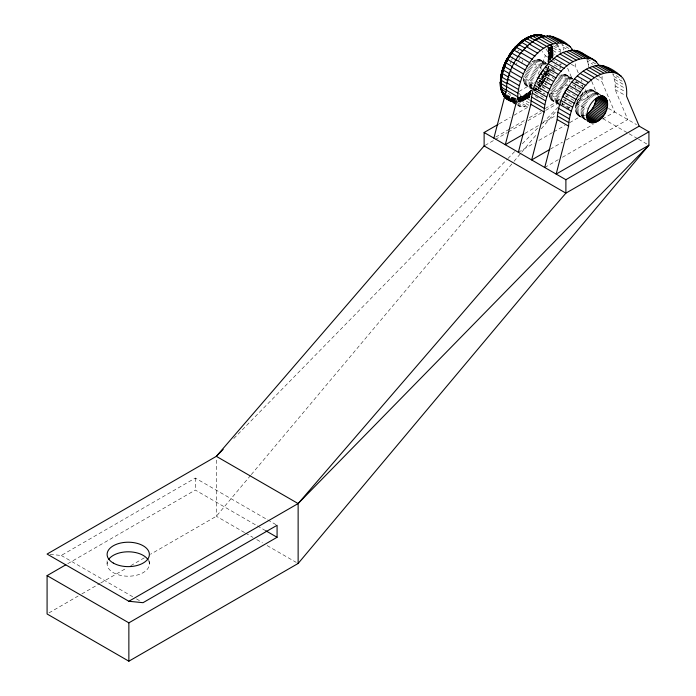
<?xml version="1.0" encoding="UTF-8"?>
<svg xmlns="http://www.w3.org/2000/svg" width="696" height="696" viewBox="0 0 696 696"><rect width="100%" height="100%" fill="white"/><g stroke="black" fill="none" stroke-linecap="round" stroke-linejoin="round"><path stroke-width="0.52" stroke-dasharray="3.48 2.61" d="M509.724 100.981C508.567 100.285 508.48 98.684 508.907 97.536C523.07 97.527 510.777 103.782 505.157 96.448M516.893 103.73L514.118 102.129L511.699 101.651L516.545 102.155C513.222 103.643 509.315 100.937 511.108 97.623M532.214 88.984C527.211 87.418 522.304 83.363 523.409 77.639L533.362 83.389M547.848 61.787L548.796 53.696L547.63 45.892M549.179 61.953C552.876 59.099 545.768 44.814 552.589 47.65L560.889 52.444M550.466 59.517L551.014 53.113L550.466 47.345M550.867 57.898L551.075 50.121L549.971 44.744M551.249 57.951L551.467 50.112L550.353 44.709M551.441 57.986L551.658 50.129L550.536 44.701L552.024 50.173L551.989 58.125M578.237 72.819L575.714 66.825L575.757 60.665M586.798 120.495L578.124 115.484L576.358 113.361L575.514 110.229L575.688 106.384L578.124 99.45L583.674 92.542L589.042 89.767L592.783 90.097L600.683 94.665M602.562 119.007L614.69 112.004L602.075 82.05L602.118 75.881M562.464 157.261L627.766 119.555L615.151 89.601L615.151 82.58L612.802 73.802L621.58 78.866M532.388 89.227C530.265 92.925 518.381 95.082 524.41 100.05L531.796 104.313M560.654 51.574L560.184 49.816L551.885 45.023L552.589 47.65L551.737 44.944L553.155 53.575L553.015 56.794L552.206 56.463L552.38 50.251L551.075 44.744M552.206 56.463C551.171 53.592 552.563 48.215 550.719 44.701M548.665 56.637C554.216 56.489 550.458 48.172 550.162 44.718M551.658 56.333L551.467 50.112L548.665 50.904M548.274 59.691L549.118 53.522L547.943 45.623M550.075 59.491L550.623 53.14L550.075 47.424M561.106 63.266L560.889 64.946L556.278 62.275M548.431 59.647L548.822 50.799L547.787 45.753M551.058 57.925L551.075 50.121M551.632 58.029L551.98 53.174L551.467 50.112M551.815 58.072C551.702 55.776 553.477 51.53 551.658 50.129M552.337 58.247L552.711 50.364L551.58 44.875M522.574 96.091C518.964 95.77 519.799 99.893 521.722 101.111L530.021 105.905M552.25 58.212L552.546 50.303L551.415 44.822L552.868 50.434L552.868 56.715C552.198 41.221 552.746 53.836 552.163 58.186L552.694 53.357L551.78 47.363M551.719 58.046L552.024 50.173L550.901 44.718M550.092 56.272L549.492 59.482L548.596 59.604M550.875 56.254L550.266 59.499L550.823 53.122L550.266 47.38L550.875 50.129M548.109 62.771L549.292 53.453L548.109 45.501M548.283 62.762L549.344 56.402L548.944 47.85L549.683 47.528L550.04 53.227L549.492 59.482L550.292 56.263L549.875 47.467M548.457 62.753L549.527 56.359L549.127 47.754M548.805 61.944L549.849 53.27L549.309 47.676M560.715 65.807L560.184 68.391L551.737 63.51M582.909 92.098L579.707 100.363L574.913 105.94M509.176 96.935C503.565 93.029 510.438 104.896 505.418 97.736M545.612 69.235L546.917 66.842M547.735 68.8L548.639 66.242L549.753 66.572M547.926 68.852L548.822 66.285M513.187 97.988L512.987 100.424L514.118 102.129M510.159 63.893L511.308 60.944M511.69 59.96L513.213 56.037M521.582 63.275L522.731 60.334M538.095 74.368L545.368 55.723L542.323 51.443M545.316 84.547L546.464 81.606M546.847 80.623L547.996 77.674M548.378 76.699L549.527 73.75M549.91 72.776L551.049 69.826M546.36 72.193C546.369 69.696 549.257 68.626 547.439 71.627M546.534 72.262L547.622 69.713M547.082 71.479L547.804 69.774M547.256 71.558L547.987 69.844M547.97 71.862L548.709 70.131M548.143 71.94L548.874 70.209L548.057 71.906M548.309 72.027L549.048 70.287M548.465 72.106L549.214 70.366M545.394 75.864L546.534 73.271L545.603 74.907M548.7 72.227L549.518 70.522M547.352 71.592L548.17 69.904M547.526 71.662L548.352 69.983M542.697 75.551L543.872 73.202M543.88 74.141L544.672 72.541M544.176 74.263L544.985 72.645M544.333 74.333L545.142 72.706M544.49 74.402L545.307 72.767M544.655 74.472L545.473 72.828M544.82 74.55L545.647 72.897M544.994 74.629L545.821 72.967M545.342 74.785L546.177 73.115M545.69 74.959L546.534 73.271M545.447 75.89L546.708 73.35M545.612 75.977L546.882 73.437M546.952 75.612L547.883 73.933M546.795 75.525L547.726 73.854M545.655 75.994L546.595 74.341M516.093 64.45L517.058 62.779M541.044 78.674L542.375 76.377M541.871 78.143L542.776 76.586M542.01 78.23L543.367 75.881M542.149 78.317L543.524 75.951M542.306 78.413L543.68 76.029M542.149 79.405L543.071 77.804M542.776 78.7L543.698 77.091M543.289 80.118L544.237 78.474M543.776 80.423L545.22 77.926M544.098 80.606L545.534 78.109M544.246 80.701L545.69 78.204M541.514 82.354L542.958 79.918M542.323 81.754L541.357 83.389L542.402 81.806M543.602 81.432L542.132 83.903L543.724 81.502M542.958 82.163L541.984 83.807L543.567 81.406M542.428 84.077L543.907 81.606L542.28 83.99M518.024 61.109L520.138 57.907M539.008 81.519L539.974 80.057M539.104 81.615L540.079 80.144M539.209 81.71L540.192 80.231M539.322 81.815L540.305 80.327M539.443 81.919L540.427 80.423M539.696 82.137L540.696 80.623M541.131 80.945L540.261 82.598M540.879 83.059L541.914 81.484M541.201 83.285L542.245 81.702M541.514 83.503L542.567 81.91M541.827 83.711L542.88 82.111M541.07 85.46L540 87.017L541.14 85.504M538.052 85.53L539.156 84.059M538.199 85.651L539.304 84.181M538.339 85.782L539.452 84.303M539.609 84.425L538.791 86.156M539.096 86.4L540.383 85.008M539.4 86.626L540.531 85.112M539.852 86.93L540.992 85.417M535.468 87.974L533.641 89.836C535.572 84.086 537.068 93.708 538.982 87.461M250.586 475.429L216.343 516.258L150.519 554.26M251.282 474.602L513.343 162.151M514.039 161.315L521.034 152.989M521.73 152.154L537.103 133.823M541.297 128.821L556.669 110.49M564.36 101.329L565.752 99.659M537.277 89.653L539.096 87.539M537.573 89.854L538.782 88.436M534.624 90.967L536.399 88.949L534.519 90.863M534.763 91.098L536.546 89.071L534.659 91.002M533.867 90.141L535.711 88.261M533.989 90.289L535.842 88.401M534.38 90.724L536.251 88.81M534.798 91.132L536.686 89.201M233.804 438.497L507.167 159.271M507.923 158.497L516.275 149.962M522.357 143.759L538.295 127.472M542.854 122.818L558.044 107.306M531.64 90.088L525.062 94.987L518.485 97.684M531.692 90.245L525.08 95.178L517.641 98.11M531.352 90.758L525.097 95.361L517.624 98.31M531.422 90.924L525.132 95.552L517.606 98.519M548.274 48.294L548.944 47.85M546.108 63.153C542.132 58.96 535.676 58.342 531.579 62.457L542.428 68.721M529.995 91.359C528.83 95.404 521.617 97.344 517.606 98.728M530.265 92.185L525.219 95.926L517.606 98.928M517.65 99.337L525.28 96.118L530.343 92.351M530.422 92.516L525.41 96.483L517.685 99.537M517.833 100.111L525.576 96.848L530.822 93.177M518.833 100.241L525.863 97.362L530.395 93.995M530.517 94.151L525.863 97.362L518.755 100.067M530.639 94.299L523.296 98.91L518.05 100.65M531.431 93.943L523.401 99.067L518.137 100.816C541.697 91.533 527.829 99.841 517.302 101.981M530.9 94.586L523.505 99.224L518.233 100.972M525.054 94.804C525.202 97.162 527.098 100.546 529.43 96.614L524.001 99.754L518.563 101.39L524.001 99.754L529.569 96.727L524.132 99.859L518.685 101.512L524.271 99.963L529.708 96.822L524.132 99.859M521.069 100.563L529.291 96.5L523.87 99.632L518.45 101.259L526.576 98.232L529.16 96.379L527.864 94.465L530.517 92.69L522.74 97.649L517.624 99.136L522.687 97.449M528.212 95.161L530.935 93.342L525.663 97.022L520.39 99.424M528.421 95.5L523.105 98.571M516.241 52.009L519.059 50.382M519.059 91.437L534.093 82.763M519.842 97.309L523.496 99.424L530.074 95.622M534.772 92.916L537.59 91.289M538.53 90.741L542.288 88.575M499.049 123.879L510.246 117.415M513.979 115.266L528.899 106.645M549.431 94.795L567.153 84.564L567.153 86.626M495.743 137.051L509.742 128.977M510.673 128.438L525.602 119.816M529.334 117.659L540.522 111.203M545.194 108.506L559.184 100.424M565.717 96.657L569.45 94.499M485.051 145.394L494.386 140.009M495.317 139.47L507.445 132.466M508.376 131.927L524.236 122.774M527.968 120.617L541.966 112.534M545.699 110.386L558.758 102.843M524.888 133.415L539.818 124.793M540.748 124.253L555.678 115.64M566.866 109.176L569.667 107.558M576.201 103.782L588.329 96.787L584.962 88.792M518.372 152.276L534.232 143.115M538.895 140.427L552.894 132.344M553.825 131.805L565.022 125.341M569.685 122.644L585.545 113.491M550.318 149.17L562.446 142.167M566.179 140.018L593.236 124.393M544.733 167.492L558.731 159.41M50.112 554.355L61.248 555.469L195.289 478.074L266.742 519.32M67.721 563.716L195.289 490.062L256.398 525.341M48.964 612.898L78.109 596.063M81.876 593.897L99.737 583.579M100.676 583.039L126.072 568.38M130.77 565.665L144.872 557.522M548.796 53.696L551.98 53.174L554.999 54.636M523.74 99.502L529.03 96.248L523.627 99.363L518.337 101.12M559.471 99.78L555.251 101.181L552.528 100.711M585.832 114.997L581.612 116.397L578.889 115.927M532.649 85.478L529.508 86.321L526.785 85.852M572.617 78.457L565.578 74.576L560.558 75.246L570.302 80.875M522.931 98.214L517.772 99.928M521.582 101.024L518.816 101.625L524.271 99.963M517.72 97.701L520.121 97.057M574.913 82.493L576.984 82.076M517.72 99.728L525.489 96.666L530.613 92.855M518.024 105.775L522.426 106.923L529.151 106.14M518.563 101.39L521.313 100.816M517.258 101.955L519.094 101.816L527.394 106.61M510.847 100.398L505.2 97.136L508.82 99.824L515.405 100.633L508.733 99.476L514.753 100.972M515.345 98.214L511.021 97.832L507.306 96.109M515.292 98.423L510.942 98.032L505.618 94.961M515.258 98.632L508.907 97.536L505.522 95.143M515.231 98.841L508.846 97.736M515.214 99.041L508.785 97.936L505.357 95.517M515.205 99.25L508.741 98.136L505.296 95.709M515.205 99.458L508.706 98.336L505.244 95.891M515.214 99.659L508.689 98.536L505.2 96.083M515.24 99.867L508.672 98.928M515.301 100.259L508.68 99.11L505.148 96.622M515.353 100.45L510.76 100.033L505.165 96.97L506.845 98.388M513.091 100.781L515.475 100.807M515.814 101.459L513.404 101.433L508.88 99.989L514.831 101.138M514.918 101.303L513.309 101.285L514.979 101.398M505.287 97.449L511.229 101.181L515.919 101.599M511.334 101.311L515.223 101.72M513.726 101.825L515.345 101.851M516.406 102.068L511.569 101.546M513.613 101.703L515.301 101.807M508.82 99.824L513.152 100.955M513.848 101.938L509.22 100.555L505.818 98.223L509.333 100.676M548.083 66.12L548.639 66.242M511.134 101.042L513.5 101.573M513.404 101.433L508.95 100.146M510.907 100.572L513.23 101.12M510.707 99.458L505.174 96.266M509.455 100.789L511.838 101.738L509.585 100.894M509.028 100.285L511.229 101.181M552.868 50.434L557.627 53.174M550.762 67.007L554.599 69.226M568.971 48.494L561.942 44.44L563.821 50.025M587.32 59.09L596.176 64.206M563.029 47.084L567.423 49.625M586.798 59.464L587.528 61.231L592.844 64.293M613.889 76.447L622.676 81.519M556.13 44.292L557.975 45.353L560.184 49.816M587.528 61.231L588.311 64.162L590.974 65.702M614.681 79.388L623.459 84.46M555.521 45.31L559.21 47.441M615.151 82.58L624.817 88.157M598.69 76.403L602.231 78.448M615.316 85.999L625.852 92.081M571.32 64.293L575.714 66.825M595.88 78.465L602.075 82.05M615.151 89.601L625.695 95.683M545.368 55.723L550.841 58.89M539.835 59.717L546.656 63.649M565.578 74.576L572.66 78.665M591.939 89.801L600.718 94.865M538.922 59.56L546.16 63.736M564.665 74.42L572.886 79.17M591.026 89.636L600.091 94.873M537.956 59.552L545.925 64.154M563.699 74.411L572.556 79.527M576.044 81.536L578.698 83.068M590.06 89.627L598.838 94.7M536.938 59.682L545.412 64.58M545.986 64.911L556.269 70.844M562.681 74.542L574.191 81.197M575.54 81.971L582.63 86.06L582.909 87.113M589.042 89.767L597.829 94.839M535.894 59.969L544.933 65.189M552.024 69.278L555.643 71.366M561.628 74.829L570.485 79.936M587.998 90.045L597.742 95.674M534.815 60.387L544.768 66.129M586.919 90.471L596.585 96.048M533.736 60.952L543.68 66.694M559.471 75.812L570.102 81.945M585.832 91.028L595.498 96.605M532.649 61.639L542.602 67.382M545.864 69.269L556.722 75.542M559.271 77.012L569.015 82.641M572.451 84.625L582.195 90.245M584.753 91.724L594.41 97.301M558.201 77.83L567.945 83.45M583.674 92.542L593.34 98.119M530.526 63.388L541.384 69.652M558.035 79.274L566.892 84.381M582.178 93.238L592.287 99.049M608.487 108.428L636.553 124.627M529.508 64.424L540.366 70.688M544.115 72.854L545.925 73.898M546.83 74.42L554.068 78.605M557.026 80.31L566.77 85.93M569.841 87.705L580.473 93.847M581.612 94.508L591.278 100.085M529.447 66.076L540.305 72.341M556.052 81.432L565.796 87.061M579.977 95.248L590.304 101.207M528.534 67.286L538.487 73.028M555.147 82.641L565.77 88.784M579.385 96.64L589.399 102.416M527.69 68.556L537.643 74.307M541.445 76.499L551.397 82.241M554.303 83.92L564.926 90.054M567.188 91.359L577.81 97.501M578.698 98.005L588.555 103.695M526.924 69.887L536.877 75.638M553.529 85.251L564.16 91.385M577.932 99.337L587.781 105.026M526.237 71.262L537.095 77.526M552.85 86.617L562.594 92.246M577.088 100.616L587.102 106.392M525.645 72.654L535.598 78.396M538.922 80.318L548.874 86.06M552.259 88.018L562.881 94.151M565.552 95.691L575.288 101.311M576.175 101.825L587.389 108.298M575.609 102.877L585.954 108.846M602.867 118.616L628.244 133.267M629.184 133.806L637.64 138.687M638.58 139.235L648.916 145.203M525.158 74.054L535.102 79.796M551.763 89.419L562.394 95.552M576.358 103.617L586.015 109.194M524.767 75.455L534.719 81.197M550.492 90.306L561.115 96.439M575.966 105.009L586.502 111.099M536.86 83.268L544.168 87.487M523.583 76.308L534.432 82.572M536.799 83.938L547.648 90.202M551.093 92.185L559.949 97.301M563.403 99.293L572.26 104.409M575.688 106.384L585.345 111.96M550.04 93.012L560.663 99.145M575.514 107.723L585.171 113.3M523.357 78.926L533.301 84.668M559.723 99.919L549.092 93.786C548.5 99.606 554.451 102.338 558.845 104.356M575.453 109.011L585.118 114.588M523.409 80.144L533.362 85.886M549.153 95.004L561.55 102.164M575.514 110.229L585.171 115.806M523.583 81.284L532.623 86.513M533.388 86.948L544.237 93.212M549.318 96.152L560.854 102.808M561.742 103.321L570.598 108.437L569.554 108.715L561.576 104.113M575.688 111.369L585.432 116.998M537.712 89.932L545.098 94.195M523.862 82.337L532.336 87.226M549.605 97.196L560.698 103.6M575.966 112.421L585.623 117.998M524.253 83.285L532.388 87.983M549.988 98.145L558.845 103.26M576.358 113.361L585.136 118.433M524.74 84.12L532.884 88.818M550.484 98.98L558.714 103.73M576.845 114.196L585.919 119.434M525.341 84.825L532.153 88.766M551.075 99.685L558.688 104.078M577.436 114.91L585.884 119.782M543.48 97.327L535.033 92.446M535.311 96.466L538.078 98.058M529.9 100.241L526.855 98.458M508.132 93.264L509.985 94.334L511.664 99.337L514.388 103.208M506.993 94.83L510.69 96.962M505.209 95.604L511.664 99.337M517.467 102.686L524.854 106.949M504.6 96.631L512.9 101.425M517.815 104.261L522.426 106.923M516.449 104.4L505.94 98.327M517.372 104.931L520.138 106.532M507.21 99.319L509.22 100.555M507.41 99.572L516.18 104.704M267.682 519.868L276.138 524.749M257.337 525.88L265.794 530.77M244.548 532.544L216.343 516.258L216.343 458.473M245.488 533.084L253.005 537.425M256.763 539.6L262.409 542.854M267.107 545.568L296.252 562.394M61.248 555.469L132.692 596.716M136.451 598.891L140.209 601.057M505.235 97.292L506.879 98.562M505.348 97.597L506.975 98.884M505.496 97.875L507.123 99.189M505.696 98.119L507.306 99.45M593.549 90.541L595.315 92.664L596.159 95.804M567.188 75.325L568.954 77.447L569.85 81.806M541.445 60.465L543.219 62.588L544.054 65.72M505.435 95.335L507.036 96.692M505.157 96.796L506.827 98.214M556.487 43.57L557.975 45.353M545.986 49.007L554.495 60.996M519.242 93.429L523.496 99.424M591.731 81.371L597.62 95.343M581.177 79.805L582.021 81.806M567.658 68.225L572.286 79.205M574.809 85.199L576.07 88.192M582.239 85.121L582.63 86.06M527.864 94.465L527.542 93.221M552.119 47.45L551.249 44.779L552.546 50.303L552.711 56.646L552.711 50.364M562.89 104.87L562.438 102.677M536.529 89.645L536.077 87.461M588.311 64.162L588.79 67.364M549.492 47.598L549.901 50.321M195.289 478.074L195.289 490.062M149.379 560.811L149.379 564.004M107.106 560.811L107.106 564.004M148.657 560.846A21.132 12.206 0 0 1 128.247 576.21A21.132 12.206 0 0 1 107.828 560.846M541.21 85.547L540.139 87.104L541.288 85.591"/><path stroke-width="1.04" d="M505.209 95.604C496.213 88.653 502.642 71.088 505.731 62.344M506.07 94.299C494.769 90.01 503.252 72.654 503.834 65.607C504.008 72.662 494.691 87.252 506.784 89.871M506.288 92.203L501.207 89.158L500.876 80.136L501.433 75.281L500.99 75.638L501.416 76.873L508.132 80.771M500.868 88.157C503.66 98.658 499.215 83.198 501.572 88.975M520.121 43.439L520.26 42.273L523.018 40.168L528.769 36.914L535.389 40.342M506.784 83.59L500.781 80.04L501.12 76.612L501.207 89.158M508.846 77.326L501.746 73.097L502.66 68.956L500.876 75.89L500.642 83.25L506.644 86.817M500.624 79.849L502.721 68.913C500.398 75.446 499.432 89.027 502.295 91.62M500.728 84.608L500.99 86.504L500.85 83.442M500.789 81.493L500.311 82.502L500.868 88.288M500.45 79.344L500.642 83.25L500.772 79.579M504.713 96.553L502.512 93.186C507.775 99.989 501.598 94.943 502.66 92.211M500.372 82.833L501.059 75.559L502.207 72.036M500.485 83.05L500.99 75.638M500.99 80.223L501.677 89.54L503.095 94.36M501.111 83.616L502.242 73.515L504.33 66.424L509.22 56.037L513.613 49.825L521.191 42.091L529.43 36.958L532.118 35.896L538.078 39.28M493.882 138.13L506.331 90.193C506.871 72.48 516.049 55.532 529.351 44.074C535.137 39.411 542.262 35.461 549.927 35.966C558.514 38.15 567.893 42.665 572.904 50.251M523.957 133.954L505.296 144.725L517.746 96.787C518.563 73.506 538.974 37.514 566.257 43.839M518.372 152.276L530.831 104.33C531.448 92.403 535.059 79.727 543.185 70.696M549.388 149.71L531.657 159.941L544.115 112.004C544.924 88.723 565.335 52.731 592.618 59.064M544.733 167.492L557.192 119.555C557.661 108.002 561.341 96.109 568.536 86.957M65.842 564.795L47.084 575.627L47.084 613.985L128.864 661.2L298.132 563.473L648.916 145.203L648.916 131.77L639.18 126.15L556.156 174.087L568.606 126.15C569.424 102.869 589.825 66.877 617.117 73.202M587.676 121C600.317 129.386 615.917 102.373 602.336 95.613M589.538 122.078L587.38 119.007L586.928 114.318C592 110.542 595.463 104.591 596.159 98.31L600.457 96.361L604.198 96.692M500.511 79.648L501.059 75.559M501.12 80.31L502.242 73.515L505.818 62.927L509.333 56.098L513.726 49.877L521.313 42.134L528.177 46.058M500.494 79.048L500.946 75.725M533.588 42.273L526.08 38.306L520.39 42.16L517.606 44.944L523.627 40.011L531.561 35.844L527.733 37.862L537.277 34.852L539.852 34.922L543.837 37.193M513.187 50.512L513.039 49.694L520.582 53.809M500.902 76.247L501.564 72.549M501.05 76.517L501.981 72.123M501.207 76.699L502.086 72.071M501.303 76.786C502.66 72.871 502.051 69.33 503.747 65.668M501.677 77.047L502.886 69.774M501.912 73.263L502.79 69.696M503.895 65.589C498.902 78.7 508.898 52.548 504.026 66.198L507.21 59.143M501.746 73.097L502.66 68.956M502.12 73.437L503.095 69.939M502.382 73.602C505.496 60.404 513.291 48.224 524.271 40.203C529.082 37.41 536.259 31.703 541.41 37.166M525.132 39.333L525.863 38.367M511.108 53.279L510.716 52.696L515.475 46.91L523.009 50.982M502.712 69.626L506.879 59.021L514.248 63.379M502.599 69.478L505.244 62.283M512.9 49.807L515.405 46.928L515.405 47.937M504.052 65.554L502.651 69.548L506.975 59.16L513.5 49.781L510.942 53.105M502.982 69.852L509.22 56.037L516.18 60.047M509.82 73.828L503.356 70.096C508.698 54.54 520.121 38.28 537.129 34.817M563.273 96.065L564.36 93.273M503.773 65.946L506.81 59.012L513.152 49.694L510.777 52.896M503.721 65.833L506.845 59.012L505.2 62.457L512.534 66.816M537.408 79.44L537.999 78.048M505.496 62.718L511.229 52.8L518.294 56.846M522.931 40.229L522.644 40.699L526.324 38.289M505.348 62.605L507.114 59.108M505.592 62.788L507.306 59.36M505.696 62.858L509.333 56.098M507.532 59.499C512.195 51.112 518.485 43.187 526.994 38.471M599.265 65.468L594.767 60.3L579.333 51.391L571.712 50.077L562.925 52.426L556.852 55.932L548.065 63.727L542.81 70.27L538.295 77.569L551.58 85.243M639.18 126.15L626.574 96.187C627.053 89.984 626.409 83.337 622.833 78.056C616.43 71.558 607.53 65.372 598.073 65.293C582.839 67.207 571.773 80.153 564.656 92.794L576.07 99.38M509.072 56.124L513.404 49.747M508.785 55.915L511.229 52.8L505.148 62.353M508.88 55.863L511.047 52.722M509.585 56.237L511.838 53.113M530.422 36.584L532.162 36.053L530.422 36.584L531.561 35.844M510.82 52.957L518.45 44.387L525.55 48.389M510.907 52.678L513.23 49.703M511.569 52.966L516.545 47.258M511.699 53.035L514.118 50.086M512.909 49.973L518.45 44.387M512.961 50.121L515.719 46.919M513.004 50.208L515.919 46.963M498.118 124.419L484.12 132.501L484.12 145.934L216.343 456.332L47.084 554.06L128.864 601.274L143.028 602.684L277.078 525.297L277.078 537.277L128.864 622.85L47.084 575.627M298.132 563.473L298.132 503.556L565.892 193.14L648.916 145.203L298.132 503.556L128.864 601.274M513.613 49.825L518.816 44.518M533.032 35.783L534.885 35.244L539.783 38.036M520.39 42.16L515.205 47.224L520.738 42.038L521.313 42.134L518.563 44.413M515.266 47.032L518.233 44.344M223.172 449.355L216.343 456.332L298.132 503.556M510.716 52.696L508.698 55.784M516.275 47.111L521.722 42.325M516.406 47.18L519.094 44.657M517.606 45.049L523.87 40.055L531.831 35.844M517.65 44.666L522.087 40.994M518.685 44.466L524.271 40.203L529.856 37.14M520.164 42.439L528.769 36.914L525.663 38.471M520.103 42.63L523.74 40.029L530.874 44.013M520.069 42.865L523.87 40.055M520.069 42.995L529.708 37.062M522.74 40.481L526.202 38.289M522.609 40.82L529.16 36.897M522.861 40.298L525.758 38.41M526.454 38.297L523.74 40.029L526.576 38.323M535.842 35.139L539.548 34.852M523.105 40.107L528.647 36.94M538.199 35.165L539.096 34.835M484.12 132.501L565.892 179.707L648.916 131.77M525.341 38.819L529.03 36.888M525.219 39.054L529.291 36.923M525.167 39.185L529.43 36.958M525.097 39.481L527.629 38.176M529.63 36.836L527.864 37.593L532.118 35.896M528.212 37.184L531.701 35.835M527.672 38.019L537.425 34.896L533.501 35.383M528.316 37.105L533.258 35.566M531.057 36.001L534.171 35.148M530.717 36.244L534.598 35.157M530.517 36.462L534.885 35.244M532.397 36.009L537.573 34.957L532.544 36.079M533.893 35.2L536.981 34.8M535.172 35.374L540 34.983L544.724 36.714M542.132 35.322L541.201 35.252L544.89 36.705M543.62 35.966L541.671 35.226L544.542 36.209L539.243 34.826L541.984 35.27M536.399 34.87L539.705 34.878M540 34.983L536.111 34.974L540.287 35.157M535.972 35.052L542.28 35.383M538.939 34.861L544.403 36.14M539.4 34.826L541.514 35.218M542.375 35.792L540.879 35.331L542.262 35.827M541.036 35.278L542.428 35.783M552.476 36.401L570.32 46.71M576.967 50.547L591.374 58.856M593.14 59.882L596.681 61.927M603.336 65.763L614.751 72.358M615.908 73.028L621.18 76.073M549.927 35.966L561.341 42.552M574.418 50.103L587.702 57.777M600.779 65.328L612.202 71.914M547.213 35.931L558.636 42.526M571.712 50.077L584.997 57.742M598.073 65.293L609.487 71.888M543.776 35.974L555.791 42.908M568.867 50.46L582.152 58.125M595.228 65.676L606.651 72.271M541.436 37.105L552.85 43.691M565.935 51.243L579.22 58.916M592.296 66.468L603.71 73.054M538.434 38.289L549.849 44.875M562.925 52.426L576.21 60.1M589.286 67.651L600.709 74.237M535.398 39.855L546.812 46.449M559.888 54.001L573.173 61.666M586.25 69.217L597.664 75.812M532.353 41.795L543.776 48.389M556.852 55.932L570.137 63.606M583.213 71.157L594.628 77.752M529.351 44.074L540.766 50.669M553.842 58.22L567.136 65.894M580.212 73.437L591.626 80.031M526.411 46.684L537.834 53.279M550.91 60.822L564.195 68.495M577.271 76.047L588.685 82.641M523.575 49.581L534.989 56.176M548.065 63.727L561.35 71.392M574.435 78.944L585.849 85.538M602.136 95.683L605.65 97.718M601.849 95.891L606.242 98.423M600.587 95.709L606.738 99.258M600.1 96.152L607.121 100.207M598.621 96.187L607.408 101.251M597.916 96.814L607.573 102.399M520.86 52.739L532.283 59.334M545.36 66.886L558.644 74.55M571.721 82.102L583.135 88.697M597.09 97.527L607.634 103.617M607.573 104.905L596.159 98.31C591.087 102.077 587.633 108.028 586.928 114.318L598.334 120.904M595.985 99.65L607.408 106.236M518.311 56.124L529.726 62.718M542.81 70.27L556.095 77.943M569.171 85.486L580.586 92.081M595.706 101.016L607.121 107.61M595.315 102.416L606.738 109.011M594.828 103.817L606.242 110.412M515.945 59.699L527.368 66.294M540.444 73.846L553.729 81.519M566.805 89.062L578.219 95.657M594.236 105.209L605.65 111.804M593.549 106.584L604.963 113.17M592.783 107.915L604.198 114.501M513.796 63.432L525.21 70.018M591.939 109.185L603.354 115.78M591.026 110.403L602.44 116.989M590.06 111.525L601.475 118.12M511.882 67.26L523.296 73.854M536.381 81.406L549.666 89.079M562.742 96.622L574.157 103.217M589.042 112.561L600.457 119.155M587.998 113.491L599.413 120.086M511.055 70.313L504.113 66.268M510.229 71.166L521.643 77.761M534.719 85.303L548.004 92.977M561.08 100.528L572.503 107.123M586.711 115.51L597.255 121.591M586.51 116.571L596.168 122.157M586.31 117.502L595.097 122.574M587.024 118.799L594.045 122.853M586.885 119.442L593.035 122.992M587.676 120.451L592.061 122.983M508.846 75.09L520.26 81.684M533.336 89.236L546.621 96.901M559.706 104.452L571.12 111.047M587.642 120.799L591.156 122.827M507.758 79.005L519.173 85.591M532.249 93.142L545.534 100.816M558.61 108.367L570.033 114.953M506.966 82.85L518.381 89.436M531.466 96.988L544.75 104.661M557.827 112.213L569.241 118.799M506.488 86.591L517.911 93.186M530.987 100.737L544.272 108.402M557.348 115.954L568.763 122.548M506.331 90.193L517.746 96.787M530.831 104.33L544.115 112.004M557.192 119.555L568.606 126.15M484.12 145.934L565.892 193.14L565.892 179.707M265.794 530.77L277.078 537.277M607.852 67.851L609.766 69.478M581.482 52.635L582.761 53.714M556.991 38.489L558.905 40.116M502.512 92.873L505.148 96.622M502.599 93.629L505.2 97.136M505.235 97.292L502.651 93.769M505.157 96.448L501.59 90.419M503.713 94.891L505.157 96.796L503.713 95.065M505.165 96.97L503.721 95.23L503.878 95.831M503.773 95.543L504.922 97.153M504.026 96.1L505.105 97.405M501.598 91.15L502.886 94.143M502.555 92.542L503.747 94.552M502.555 93.481L504.33 96.448M500.45 85.364L501.555 90.715L504.113 96.222M504.461 96.544L501.677 89.54M501.625 90.263L502.242 91.785M500.946 87.731L503.225 94.456L502.382 92.168M501.912 91.776L502.79 94.021M501.564 90.567L502.503 93.029M502.982 94.256L500.467 85.243M500.99 87.592L501.442 89.271M501.503 89.123L501.059 87.452L501.468 89.227M502.242 92.081L501.12 86.591M500.494 85.112L500.789 86.861M501.416 89.358L500.685 81.597M500.537 84.982L501.05 88.931M500.52 81.823L500.694 86.2M500.398 82.041L500.624 86.087M500.311 82.389L500.476 85.739M128.864 622.85L128.864 661.2M108.715 559.332A21.132 12.206 0 0 1 128.943 551.806A21.132 12.206 0 0 1 148.257 560.089M113.3 563.047A21.132 12.206 0 0 0 148.657 557.574A21.132 12.206 0 0 0 122.774 542.628A21.132 12.206 0 0 0 113.3 563.047"/></g></svg>
